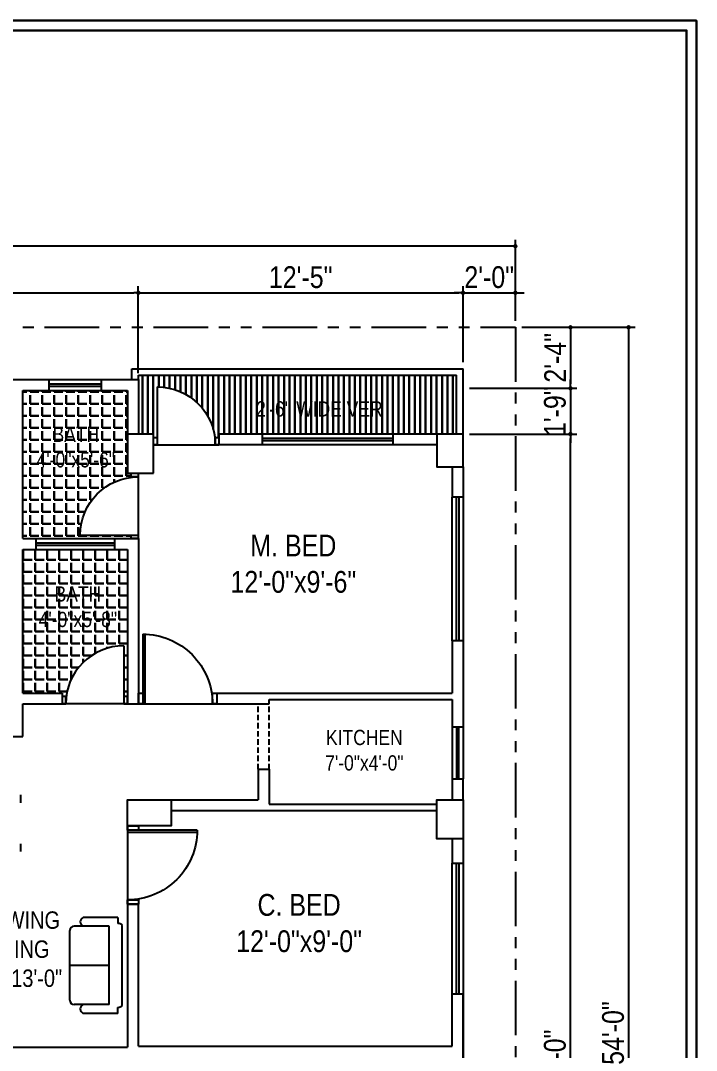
# Model space of a CAD drawing. Header units: inches. Extents: x -159432 to -126829, y -44881 to -40109.
# Drawn here: x -153452.2 to -153142.2, y -42119.8 to -41647 of the extents above; entities that cross this region are included whole.
import ezdxf

# ---------------------------------------------------------------- set-up
doc = ezdxf.new("R2010")
doc.units = ezdxf.units.IN
doc.header["$LTSCALE"] = 10
doc.header["$MEASUREMENT"] = 0
doc.header["$PDMODE"] = 34
doc.linetypes.add('HIDDEN', pattern=[0.375, 0.25, -0.125])
doc.linetypes.add('PHANTOMX2', pattern=[5, 2.5, -0.5, 0.5, -0.5, 0.5, -0.5])
doc.layers.get('0').update_dxf_attribs({"color": 140, "lineweight": 25})
doc.layers.get('Defpoints').update_dxf_attribs({"lineweight": 25})
for name, color, linetype, lineweight in [('BOUNDERY', 32, 'PHANTOMX2', 25), ('COLUM', 10, 'Continuous', 25), ('DIM', 6, 'Continuous', 25), ('door', 123, 'Continuous', 25), ('FUR', 161, 'Continuous', 25), ('FURNITURE', 77, 'Continuous', 25), ('h2', 165, 'Continuous', 30), ('line', 134, 'Continuous', 30), ('TEXT', 6, 'Continuous', 25), ('wall', 7, 'Continuous', 25), ('win', 143, 'Continuous', 25)]:
    doc.layers.add(name, color=color, linetype=linetype, lineweight=lineweight)
doc.styles.add('arn', font='ARIALN.TTF')
doc.dimstyles.new('DIM', dxfattribs={"dimtxt": 10, "dimasz": 2, "dimexe": 3, "dimexo": 3, "dimgap": 2, "dimtad": 1, "dimdec": 1, "dimzin": 1, "dimdsep": 46, "dimlunit": 4, "dimtxsty": 'arn', "dimblk": 'DOT', "dimcen": 0.09, "dimclrd": 256, "dimclre": 256, "dimclrt": 256, "dimaunit": 1, "dimadec": 0, "dimazin": 0, "dimtfac": 1, "dimtdec": 1, "dimtix": 1, "dimtmove": 2, "dimatfit": 3, "dimldrblk": 'OPEN30', "dimfxl": 10, "dimtolj": 1, "dimtzin": 0, "dimlwd": -1, "dimlwe": -1, "dimarcsym": 0})

# ---------------------------------------------------------------- blocks, each defined once
blk = doc.blocks.new('D36')
at = {"layer": 'door'}
for p, q in [((27731.72, -1583.1), (27731.72, -1585.1)), ((27736.72, -1583.1), (27731.72, -1583.1)), ((27731.72, -1619.1), (27731.72, -1583.1)), ((27736.72, -1585.1), (27736.72, -1583.1)), ((27731.72, -1585.1), (27736.72, -1585.1)), ((27763.72, -1616.1), (27731.72, -1616.1)), ((27763.72, -1617.1), (27731.72, -1617.1)), ((27736.72, -1617.1), (27731.72, -1617.1)), ((27731.72, -1617.1), (27731.72, -1619.1)), ((27731.72, -1619.1), (27736.72, -1619.1)), ((27736.72, -1619.1), (27736.72, -1617.1))]:
    blk.add_line(p, q, dxfattribs=at)
at = {"layer": 'door', "linetype": 'ByBlock'}
blk.add_ellipse((27731.72, -1617.1), major_axis=(-22.63, -22.63), ratio=1, start_param=2.356194, end_param=3.926991, dxfattribs=at)
blk = doc.blocks.new('D1')
at = {"layer": 'door'}
for p, q in [((231942, 594723), (231942, 594673)), ((232042, 594723), (231942, 594723)), ((232042, 594673), (232042, 594723)), ((231942, 594673), (232042, 594673)), ((232742, 593873), (231942, 593873)), ((232042, 593873), (231942, 593873)), ((231942, 593873), (231942, 593823)), ((232042, 593823), (232042, 593873)), ((231942, 593823), (232042, 593823))]:
    blk.add_line(p, q, dxfattribs=at)
at = {"layer": 'door', "linetype": 'ByBlock'}
blk.add_arc((231942, 593873), 800, 0, 90, dxfattribs=at)
blk = doc.blocks.new('door')
at = {"layer": 'door'}
blk.add_line((-148358.38, -38071.49), (-148328.38, -38071.49), dxfattribs=at)
at = {"layer": 'door', "extrusion": (0, 0, -1), "xscale": 0.03333332273177803, "yscale": 0.03333332278998569, "zscale": -0.0333333227645894, "rotation": 90}
blk.add_blockref('D1', (168152.49, -45802.87), dxfattribs=at)
blk = doc.blocks.new('_Dot')
at = {"color": 0, "linetype": 'ByBlock', "lineweight": -2}
blk.add_line((-0.5, 0), (-1, 0), dxfattribs=at)
at = {"color": 0, "linetype": 'ByBlock', "const_width": 0.5}
blk.add_lwpolyline([(-0.25, 0, 1), (0.25, 0, 1)], format="xyb", close=True, dxfattribs=at)
blk = doc.blocks.new('*D13')
at = {"layer": 'Defpoints', "color": 0}
for p in [(-153741.23, -41750.6), (-153741.23, -41787.83), (-153225.23, -41787.83)]:
    blk.add_point(p, dxfattribs=at)
at = {"layer": 'DIM'}
for p, q in [((-153741.23, -41784.83), (-153741.23, -41747.6)), ((-153227.23, -41750.6), (-153739.23, -41750.6)), ((-153225.23, -41784.83), (-153225.23, -41747.6))]:
    blk.add_line(p, q, dxfattribs=at)
at = {"layer": 'DIM', "xscale": 2, "yscale": 2, "zscale": 2, "rotation": 180}
blk.add_blockref('_Dot', (-153741.23, -41750.6), dxfattribs=at)
at = {"layer": 'DIM', "xscale": 2, "yscale": 2, "zscale": 2}
blk.add_blockref('_Dot', (-153225.23, -41750.6), dxfattribs=at)
at = {"layer": 'DIM', "insert": (-153483.23, -41743.5), "char_height": 10, "attachment_point": 5, "style": 'arn'}
blk.add_mtext('\\A1;43\'-0"', dxfattribs=at)
blk = doc.blocks.new('_Open30')
at = {"color": 0, "linetype": 'ByBlock', "lineweight": -2}
for p, q in [((-1, 0.27), (0, 0)), ((0, 0), (-1, -0.27)), ((0, 0), (-1, 0))]:
    blk.add_line(p, q, dxfattribs=at)
blk = doc.blocks.new('s1')
at = {"layer": 'FURNITURE'}
for p, q in [((-147203.1, -40403.5), (-147219.1, -40403.5)), ((-147199.1, -40399.5), (-147214.94, -40399.5)), ((-147203.1, -40439.5), (-147203.1, -40403.5)), ((-147199.1, -40399.5), (-147199.1, -40402.22)), ((-147197.1, -40439.79), (-147197.1, -40403.21)), ((-147221.1, -40437.5), (-147221.1, -40405.5)), ((-147203.1, -40421.5), (-147221.1, -40421.5)), ((-147203.1, -40439.5), (-147219.1, -40439.5)), ((-147199.1, -40443.5), (-147199.1, -40440.79)), ((-147199.1, -40443.5), (-147214.94, -40443.5))]:
    blk.add_line(p, q, dxfattribs=at)
for centre, radius, start, end in [((-147219.1, -40405.5), 2, 90, 180), ((-147214.22, -40401.5), 2.13, 109.8946, 250.1054), ((-147199.05, -40404.62), 2.41, 35.8412, 91.1692), ((-147219.1, -40437.5), 2, 180, 270), ((-147214.22, -40441.5), 2.13, 109.8946, 250.1054), ((-147199.05, -40438.38), 2.41, 268.8308, 324.1588)]:
    blk.add_arc(centre, radius, start, end, dxfattribs=at)
blk = doc.blocks.new('*D388')
at = {"layer": 'Defpoints', "color": 0}
for p in [(-153225.23, -41771.96), (-153225.23, -41787.83), (-153249.23, -41806.83)]:
    blk.add_point(p, dxfattribs=at)
at = {"layer": 'DIM'}
for p, q in [((-153249.23, -41803.83), (-153249.23, -41768.96)), ((-153225.23, -41784.83), (-153225.23, -41768.96)), ((-153251.23, -41771.96), (-153253.23, -41771.96)), ((-153249.23, -41771.96), (-153225.23, -41771.96)), ((-153223.23, -41771.96), (-153221.23, -41771.96))]:
    blk.add_line(p, q, dxfattribs=at)
at = {"layer": 'DIM', "xscale": 2, "yscale": 2, "zscale": 2}
blk.add_blockref('_Dot', (-153249.23, -41771.96), dxfattribs=at)
at = {"layer": 'DIM', "xscale": 2, "yscale": 2, "zscale": 2, "rotation": 180}
blk.add_blockref('_Dot', (-153225.23, -41771.96), dxfattribs=at)
at = {"layer": 'DIM', "insert": (-153237.23, -41764.86), "char_height": 10, "attachment_point": 5, "style": 'arn'}
blk.add_mtext('\\A1;2\'-0"', dxfattribs=at)
blk = doc.blocks.new('*D449')
at = {"layer": 'Defpoints', "color": 0}
for p in [(-153398.23, -41771.96), (-153576.23, -41806.83), (-153398.23, -41811.83)]:
    blk.add_point(p, dxfattribs=at)
at = {"layer": 'DIM'}
for p, q in [((-153576.23, -41803.83), (-153576.23, -41768.96)), ((-153398.23, -41808.83), (-153398.23, -41768.96)), ((-153574.23, -41771.96), (-153400.23, -41771.96))]:
    blk.add_line(p, q, dxfattribs=at)
at = {"layer": 'DIM', "xscale": 2, "yscale": 2, "zscale": 2, "rotation": 180}
blk.add_blockref('_Dot', (-153576.23, -41771.96), dxfattribs=at)
at = {"layer": 'DIM', "xscale": 2, "yscale": 2, "zscale": 2}
blk.add_blockref('_Dot', (-153398.23, -41771.96), dxfattribs=at)
at = {"layer": 'DIM', "insert": (-153487.23, -41764.86), "char_height": 10, "attachment_point": 5, "style": 'arn'}
blk.add_mtext('\\A1;14\'-10"', dxfattribs=at)
blk = doc.blocks.new('*D450')
at = {"layer": 'Defpoints', "color": 0}
for p in [(-153249.23, -41771.96), (-153249.23, -41806.83), (-153398.23, -41811.83)]:
    blk.add_point(p, dxfattribs=at)
at = {"layer": 'DIM'}
for p, q in [((-153398.23, -41808.83), (-153398.23, -41768.96)), ((-153249.23, -41803.83), (-153249.23, -41768.96)), ((-153396.23, -41771.96), (-153251.23, -41771.96))]:
    blk.add_line(p, q, dxfattribs=at)
at = {"layer": 'DIM', "xscale": 2, "yscale": 2, "zscale": 2, "rotation": 180}
blk.add_blockref('_Dot', (-153398.23, -41771.96), dxfattribs=at)
at = {"layer": 'DIM', "xscale": 2, "yscale": 2, "zscale": 2}
blk.add_blockref('_Dot', (-153249.23, -41771.96), dxfattribs=at)
at = {"layer": 'DIM', "insert": (-153323.73, -41764.86), "char_height": 10, "attachment_point": 5, "style": 'arn'}
blk.add_mtext('\\A1;12\'-5"', dxfattribs=at)
blk = doc.blocks.new('*D463')
at = {"layer": 'Defpoints', "color": 0}
for p in [(-153225.23, -41787.83), (-153249.23, -41815.83), (-153199.95, -41815.83)]:
    blk.add_point(p, dxfattribs=at)
at = {"layer": 'DIM'}
for p, q in [((-153222.23, -41787.83), (-153196.95, -41787.83)), ((-153199.95, -41789.83), (-153199.95, -41813.83)), ((-153246.23, -41815.83), (-153196.95, -41815.83))]:
    blk.add_line(p, q, dxfattribs=at)
at = {"layer": 'DIM', "xscale": 2, "yscale": 2, "zscale": 2}
for p, rotation in [((-153199.95, -41787.83), 90), ((-153199.95, -41815.83), 270)]:
    blk.add_blockref('_Dot', p, dxfattribs=dict(at, rotation=rotation))
at = {"layer": 'DIM', "insert": (-153206.97, -41801.83), "char_height": 10, "attachment_point": 5, "rotation": 90, "style": 'arn'}
blk.add_mtext('\\A1;2\'-4"', dxfattribs=at)
blk = doc.blocks.new('*D465')
at = {"layer": 'Defpoints', "color": 0}
for p in [(-153225.23, -41787.83), (-153225.23, -42435.83), (-153173.24, -42435.83)]:
    blk.add_point(p, dxfattribs=at)
at = {"layer": 'DIM'}
for p, q in [((-153222.23, -41787.83), (-153170.24, -41787.83)), ((-153173.24, -41789.83), (-153173.24, -42433.83)), ((-153222.23, -42435.83), (-153170.24, -42435.83))]:
    blk.add_line(p, q, dxfattribs=at)
at = {"layer": 'DIM', "xscale": 2, "yscale": 2, "zscale": 2}
for p, rotation in [((-153173.24, -41787.83), 90), ((-153173.24, -42435.83), 270)]:
    blk.add_blockref('_Dot', p, dxfattribs=dict(at, rotation=rotation))
at = {"layer": 'DIM', "insert": (-153180.35, -42111.83), "char_height": 10, "attachment_point": 5, "rotation": 90, "style": 'arn'}
blk.add_mtext('\\A1;54\'-0"', dxfattribs=at)
blk = doc.blocks.new('*D451')
at = {"layer": 'Defpoints', "color": 0}
for p in [(-153249.23, -41815.83), (-153249.23, -41836.83), (-153199.95, -41836.83)]:
    blk.add_point(p, dxfattribs=at)
at = {"layer": 'DIM'}
for p, q in [((-153199.95, -41813.83), (-153199.95, -41811.83)), ((-153246.23, -41815.83), (-153196.95, -41815.83)), ((-153199.95, -41815.83), (-153199.95, -41836.83)), ((-153246.23, -41836.83), (-153196.95, -41836.83)), ((-153199.95, -41838.83), (-153199.95, -41840.83))]:
    blk.add_line(p, q, dxfattribs=at)
at = {"layer": 'DIM', "xscale": 2, "yscale": 2, "zscale": 2}
for p, rotation in [((-153199.95, -41815.83), 270), ((-153199.95, -41836.83), 90)]:
    blk.add_blockref('_Dot', p, dxfattribs=dict(at, rotation=rotation))
at = {"layer": 'DIM', "insert": (-153207.05, -41826.33), "char_height": 10, "attachment_point": 5, "rotation": 90, "style": 'arn'}
blk.add_mtext('\\A1;1\'-9"', dxfattribs=at)
blk = doc.blocks.new('*D468')
at = {"layer": 'Defpoints', "color": 0}
for p in [(-153249.23, -41836.83), (-153199.95, -41836.83), (-153249.23, -42412.83)]:
    blk.add_point(p, dxfattribs=at)
at = {"layer": 'DIM'}
for p, q in [((-153246.23, -41836.83), (-153196.95, -41836.83)), ((-153199.95, -42410.83), (-153199.95, -41838.83)), ((-153246.23, -42412.83), (-153196.95, -42412.83))]:
    blk.add_line(p, q, dxfattribs=at)
at = {"layer": 'DIM', "xscale": 2, "yscale": 2, "zscale": 2}
for p, rotation in [((-153199.95, -41836.83), 90), ((-153199.95, -42412.83), 270)]:
    blk.add_blockref('_Dot', p, dxfattribs=dict(at, rotation=rotation))
at = {"layer": 'DIM', "insert": (-153207.05, -42124.83), "char_height": 10, "attachment_point": 5, "rotation": 90, "style": 'arn'}
blk.add_mtext('\\A1;48\'-0"', dxfattribs=at)

msp = doc.modelspace()

# ---------------------------------------------------------------- hatches: boundary and pattern name
at = {"layer": 'h2'}
h = msp.add_hatch(dxfattribs=at)
h.set_pattern_fill('LINE', color=256, scale=20, angle=90, style=0)
h.set_pattern_definition([(90, (-6856.3878, -116.5162), (-2.5, 2e-16), [])])
edge = h.paths.add_edge_path()
edge.add_line((-153261.22701, -41836.82783), (-153252.22701, -41836.82783))
edge.add_line((-153252.22701, -41836.82783), (-153252.22701, -41809.82783))
edge.add_line((-153252.22701, -41809.82783), (-153398.22701, -41809.82783))
edge.add_line((-153398.22701, -41809.82783), (-153398.22701, -41811.82783))
edge.add_line((-153398.22701, -41811.82783), (-153398.22701, -41836.82783))
edge.add_line((-153398.22701, -41836.82783), (-153391.22359, -41836.82783))
edge.add_line((-153391.22359, -41836.82783), (-153391.22359, -41838.4945))
edge.add_line((-153391.22359, -41838.4945), (-153389.55692, -41838.4945))
edge.add_line((-153389.55692, -41838.4945), (-153389.55692, -41815.16117))
edge.add_ellipse((-153389.55692, -41841.82783), major_axis=(26.66666, 0.00337), ratio=0.999999998, start_angle=359.9927556, end_angle=449.9927556, ccw=False)
edge.add_line((-153363.1246, -41838.4945), (-153361.2236, -41838.4945))
edge.add_line((-153361.2236, -41838.4945), (-153361.2236, -41836.82783))
edge.add_line((-153361.2236, -41836.82783), (-153341.22701, -41836.82783))
edge.add_line((-153341.22701, -41836.82783), (-153281.22701, -41836.82783))
edge.add_line((-153281.22701, -41836.82783), (-153261.22701, -41836.82783))
h.paths.add_polyline_path([(-153345.79662, -41819.99629), (-153284.55379, -41819.99629), (-153284.55379, -41830.64431), (-153345.79662, -41830.64431)], flags=24)
h = msp.add_hatch(dxfattribs=at)
h.set_pattern_fill('ANGLE', color=256, scale=20, style=0)
h.set_pattern_definition([(0, (-6856.388, -116.516), (0, 5.5), [4, -1.5]), (90, (-6856.388, -116.516), (-5.5, 3e-16), [4, -1.5])])
edge = h.paths.add_edge_path()
edge.add_ellipse((-153398.22701, -41883.16116), major_axis=(-0.00337, 26.66666), ratio=0.999999998, start_angle=359.9927533, end_angle=449.9927533, ccw=False)
edge.add_line((-153398.22701, -41856.4945), (-153401.56034, -41856.4945))
edge.add_line((-153401.56034, -41856.4945), (-153401.56034, -41854.82783))
edge.add_line((-153401.56034, -41854.82783), (-153403.22359, -41854.82783))
edge.add_line((-153403.22359, -41854.82783), (-153403.22359, -41852.82783))
edge.add_line((-153403.22359, -41852.82783), (-153403.22701, -41852.82783))
edge.add_line((-153403.22701, -41852.82783), (-153403.22701, -41848.82783))
edge.add_line((-153403.22701, -41848.82783), (-153403.22359, -41848.82783))
edge.add_line((-153403.22359, -41848.82783), (-153403.22359, -41836.82783))
edge.add_line((-153403.22359, -41836.82783), (-153403.22701, -41836.82783))
edge.add_line((-153403.22701, -41836.82783), (-153403.22701, -41816.82783))
edge.add_line((-153403.22701, -41816.82783), (-153415.22701, -41816.82783))
edge.add_line((-153415.22701, -41816.82783), (-153439.22701, -41816.82783))
edge.add_line((-153439.22701, -41816.82783), (-153451.22701, -41816.82783))
edge.add_line((-153451.22701, -41816.82783), (-153451.22701, -41884.82782))
edge.add_line((-153451.22701, -41884.82782), (-153445.22701, -41884.82782))
edge.add_line((-153445.22701, -41884.82782), (-153409.22701, -41884.82782))
edge.add_line((-153409.22701, -41884.82782), (-153401.56034, -41884.82782))
edge.add_line((-153401.56034, -41884.82782), (-153401.56034, -41883.16116))
edge.add_line((-153401.56034, -41883.16116), (-153424.89367, -41883.16116))
h.paths.add_polyline_path([(-153446.41892, -41831.71521), (-153407.43188, -41831.71521), (-153407.43188, -41854.0299), (-153446.41892, -41854.0299)], flags=24)
h = msp.add_hatch(dxfattribs=at)
h.set_pattern_fill('ANGLE', color=256, scale=20, style=0)
h.set_pattern_definition([(0, (-4918.017, -116.516), (0, 5.5), [4, -1.5]), (90, (-4918.017, -116.516), (-5.5, 3e-16), [4, -1.5])])
edge = h.paths.add_edge_path()
edge.add_line((-153445.22701, -41889.82782), (-153451.22701, -41889.82782))
edge.add_line((-153451.22701, -41889.82782), (-153451.22701, -41955.71524))
edge.add_line((-153451.22701, -41955.71524), (-153433.22701, -41955.71524))
edge.add_line((-153433.22701, -41955.71524), (-153433.22701, -41957.38191))
edge.add_line((-153433.22701, -41957.38191), (-153431.56034, -41957.38191))
edge.add_line((-153431.56034, -41957.38191), (-153431.56034, -41960.71524))
edge.add_ellipse((-153404.89369, -41960.71524), major_axis=(-26.66666, 0.00043), ratio=0.999999998, start_angle=-89.9990844, end_angle=0.0009156, ccw=False)
edge.add_line((-153404.89369, -41934.04859), (-153404.89369, -41957.38191))
edge.add_line((-153404.89369, -41957.38191), (-153403.22701, -41957.38191))
edge.add_line((-153403.22701, -41957.38191), (-153403.22701, -41889.82782))
edge.add_line((-153403.22701, -41889.82782), (-153409.22701, -41889.82782))
edge.add_line((-153409.22701, -41889.82782), (-153445.22701, -41889.82782))
h.paths.add_polyline_path([(-153445.45609, -41904.9778), (-153406.46905, -41904.9778), (-153406.46905, -41927.29249), (-153445.45609, -41927.29249)], flags=24)

# ---------------------------------------------------------------- linework, layer by layer
at = {"layer": 'BOUNDERY'}
msp.add_lwpolyline([(-153741.22701, -41787.82783), (-153225.22701, -41787.82783), (-153225.22701, -42435.82783), (-153741.22701, -42435.82783)], close=True, dxfattribs=at)
at = {"layer": 'COLUM'}
for points in [[(-153391.22359, -41854.82783), (-153391.22359, -41836.82783), (-153403.22359, -41836.82783), (-153403.22359, -41854.82783), (-153391.22359, -41854.82783)], [(-153249.22701, -41851.82783), (-153249.22701, -41836.82783), (-153261.22701, -41836.82783), (-153261.22701, -41851.82783), (-153249.22701, -41851.82783)], [(-153383.22701, -42004.71524), (-153383.22701, -42016.71524), (-153403.22701, -42016.71524), (-153403.22701, -42004.71524), (-153383.22701, -42004.71524)], [(-153249.22701, -42004.71524), (-153249.22701, -42022.71524), (-153261.22701, -42022.71524), (-153261.22701, -42004.71524), (-153249.22701, -42004.71524)]]:
    msp.add_lwpolyline(points, dxfattribs=at)
at = {"layer": 'DIM'}
for p, q in [((-153401.22701, -41806.82783), (-153249.22701, -41806.82783)), ((-153401.22701, -41811.82783), (-153401.22701, -41806.82783)), ((-153249.22701, -41836.82783), (-153249.22701, -41806.82783)), ((-153398.22701, -41809.82783), (-153252.22701, -41809.82783)), ((-153398.22701, -41811.82783), (-153398.22701, -41809.82783)), ((-153252.22701, -41836.82783), (-153252.22701, -41809.82783))]:
    msp.add_line(p, q, dxfattribs=at)
at = {"layer": 'door', "linetype": 'HIDDEN'}
for p, q in [((-153343.22701, -41990.71524), (-153343.22701, -41960.71524)), ((-153338.22701, -41990.71524), (-153338.22701, -41960.71524))]:
    msp.add_line(p, q, dxfattribs=at)
at = {"layer": 'FUR'}
for p, q in [((-153452.24923, -42002.5274), (-153452.24923, -42006.1274)), ((-153452.24923, -42024.93468), (-153452.24923, -42028.53468))]:
    msp.add_line(p, q, dxfattribs=at)
at = {"layer": 'line'}
msp.add_lwpolyline([(-153827.7903, -41647.01408), (-153827.7903, -42677.87509), (-153142.15532, -42677.87509), (-153142.15532, -41647.01408)], close=True, dxfattribs=at)
msp.add_lwpolyline([(-153146.66265, -42611.56386), (-153146.66265, -41651.52141), (-153823.28297, -41651.52141), (-153823.28297, -42611.56386)], dxfattribs=at)
at = {"layer": 'wall'}
for p, q in [((-153486.22701, -41811.82783), (-153439.22701, -41811.82783)), ((-153415.22701, -41811.82783), (-153398.22701, -41811.82783)), ((-153415.22701, -41811.82783), (-153415.22701, -41816.82783)), ((-153451.22701, -41884.82782), (-153451.22701, -41816.82783)), ((-153451.22701, -41816.82783), (-153439.22701, -41816.82783)), ((-153415.22701, -41816.82783), (-153403.22701, -41816.82783)), ((-153361.2236, -41836.82783), (-153361.2236, -41841.82783)), ((-153341.22701, -41836.82783), (-153361.2236, -41836.82783)), ((-153341.22701, -41841.82783), (-153341.22701, -41836.82783)), ((-153341.22701, -41841.82783), (-153341.22701, -41836.82783)), ((-153261.22701, -41836.82783), (-153281.22701, -41836.82783)), ((-153281.22701, -41841.82783), (-153281.22701, -41836.82783)), ((-153281.22701, -41841.82783), (-153281.22701, -41836.82783)), ((-153341.22701, -41841.82783), (-153361.2236, -41841.82783)), ((-153261.22701, -41841.82783), (-153281.22701, -41841.82783)), ((-153249.22701, -41865.77154), (-153254.22701, -41865.77154)), ((-153451.22701, -41884.82782), (-153445.22701, -41884.82782)), ((-153409.22701, -41884.82782), (-153398.22701, -41884.82782)), ((-153409.22701, -41884.82782), (-153409.22701, -41889.82782)), ((-153451.22701, -41955.71524), (-153451.22701, -41889.82782)), ((-153451.22701, -41889.82782), (-153445.22701, -41889.82782)), ((-153409.22701, -41889.82782), (-153403.22701, -41889.82782)), ((-153249.22701, -41931.77154), (-153254.22701, -41931.77154)), ((-153451.22701, -41955.71524), (-153433.22701, -41955.71524)), ((-153362.22701, -41955.71524), (-153254.22701, -41955.71524)), ((-153338.22701, -41958.71524), (-153254.22701, -41958.71524)), ((-153338.22701, -41960.71524), (-153338.22701, -41958.71524)), ((-153451.22701, -41975.71524), (-153451.22701, -41960.71524)), ((-153451.22701, -41960.71524), (-153433.22701, -41960.71524)), ((-153403.22701, -41960.71524), (-153398.22701, -41960.71524)), ((-153362.22701, -41960.71524), (-153338.22701, -41960.71524)), ((-153249.22701, -41971.39267), (-153254.22701, -41971.39267)), ((-153493.22701, -41975.71524), (-153451.22701, -41975.71524)), ((-153343.22701, -41990.71524), (-153338.22701, -41990.71524)), ((-153254.22701, -41995.14456), (-153249.22701, -41995.14456)), ((-153249.22701, -42004.71524), (-153249.22701, -41995.14456)), ((-153383.22701, -42004.71524), (-153343.22701, -42004.71524)), ((-153383.22701, -42009.71524), (-153261.22701, -42009.71524)), ((-153338.22701, -42006.71524), (-153261.22701, -42006.71524)), ((-153254.22701, -42033.78194), (-153249.22701, -42033.78194)), ((-153403.22701, -42052.71524), (-153398.22701, -42052.71524)), ((-153254.22701, -42093.76114), (-153249.22701, -42093.76114)), ((-153254.22701, -42117.82783), (-153254.22701, -42093.76114)), ((-153511.22701, -42118.32783), (-153403.22701, -42118.32783)), ((-153398.22701, -42117.82783), (-153254.22701, -42117.82783))]:
    msp.add_line(p, q, dxfattribs=at)
at = {"layer": 'wall', "ltscale": 0.5}
for p, q in [((-153439.22701, -41811.82783), (-153439.22701, -41816.82783)), ((-153398.22701, -41811.82783), (-153398.22701, -41836.82783)), ((-153403.22701, -41816.82783), (-153403.22701, -41836.82783)), ((-153403.22701, -41848.82783), (-153403.22701, -41852.82783)), ((-153254.22701, -41851.82783), (-153254.22701, -41865.77154)), ((-153249.22701, -41851.82783), (-153249.22701, -41865.77154)), ((-153445.22701, -41884.82782), (-153445.22701, -41889.82782)), ((-153398.22701, -41884.82782), (-153398.22701, -41960.71524)), ((-153398.22701, -41884.82782), (-153398.22701, -41960.71524)), ((-153403.22701, -41889.82782), (-153403.22701, -41960.71524)), ((-153254.22701, -41931.77154), (-153254.22701, -41955.71524)), ((-153249.22701, -41931.77154), (-153249.22701, -41971.39267)), ((-153433.22701, -41955.71524), (-153433.22701, -41960.71524)), ((-153362.22701, -41955.71524), (-153362.22701, -41960.71524)), ((-153254.22701, -41958.71524), (-153254.22701, -41971.39267)), ((-153343.22701, -41990.71524), (-153343.22701, -42004.71524)), ((-153338.22701, -41990.71524), (-153338.22701, -42006.71524)), ((-153254.22701, -41995.14456), (-153254.22701, -42004.71524)), ((-153254.22701, -42022.71524), (-153254.22701, -42033.78194)), ((-153249.22701, -42022.71524), (-153249.22701, -42033.78194)), ((-153249.22701, -42033.78194), (-153249.22701, -42034.67325)), ((-153403.22701, -42052.71524), (-153403.22701, -42118.32783)), ((-153398.22701, -42117.82783), (-153398.22701, -42052.71524)), ((-153249.22701, -42140.95328), (-153249.22701, -42093.76114)), ((-153249.22701, -42093.76114), (-153249.22701, -42140.95328))]:
    msp.add_line(p, q, dxfattribs=at)
at = {"layer": 'win'}
for p, q in [((-153439.22701, -41811.82783), (-153415.22701, -41811.82783)), ((-153439.22701, -41813.82783), (-153415.22701, -41813.82783)), ((-153439.22701, -41814.82783), (-153415.22701, -41814.82783)), ((-153439.22701, -41816.82783), (-153415.22701, -41816.82783)), ((-153281.22701, -41836.82783), (-153341.22701, -41836.82783)), ((-153281.22701, -41838.82783), (-153341.22701, -41838.82783)), ((-153281.22701, -41838.82783), (-153341.22701, -41838.82783)), ((-153341.22701, -41839.82783), (-153281.22701, -41839.82783)), ((-153341.22701, -41839.82783), (-153281.22701, -41839.82783)), ((-153281.22701, -41841.82783), (-153341.22701, -41841.82783)), ((-153254.22701, -41931.77154), (-153254.22701, -41865.77154)), ((-153252.22701, -41931.77154), (-153252.22701, -41865.77154)), ((-153251.22701, -41865.77154), (-153251.22701, -41931.77154)), ((-153249.22701, -41865.77154), (-153249.22701, -41931.77154)), ((-153445.22701, -41884.82782), (-153409.22701, -41884.82782)), ((-153445.22701, -41886.82782), (-153409.22701, -41886.82782)), ((-153445.22701, -41887.82782), (-153409.22701, -41887.82782)), ((-153445.22701, -41889.82782), (-153409.22701, -41889.82782)), ((-153254.22701, -41971.39267), (-153254.22701, -41995.14456)), ((-153252.22701, -41971.39267), (-153252.22701, -41995.14456)), ((-153251.22701, -41995.14456), (-153251.22701, -41971.39267)), ((-153249.22701, -41971.39267), (-153249.22701, -41995.14456)), ((-153254.22701, -42093.76114), (-153254.22701, -42033.78194)), ((-153252.22701, -42093.76114), (-153252.22701, -42033.78194)), ((-153251.22701, -42033.78194), (-153251.22701, -42093.76114)), ((-153249.22701, -42033.78194), (-153249.22701, -42093.76114))]:
    msp.add_line(p, q, dxfattribs=at)

# ---------------------------------------------------------------- block references
at = {"layer": 'door', "xscale": -1}
for p, rotation in [((-151779.12313, -69692.43463), 270), ((-181134.94639, -43635.81913), 180)]:
    msp.add_blockref('D36', p, dxfattribs=dict(at, rotation=rotation))
at = {"layer": 'wall'}
for name, p in [('door', (-5032.84681, -3770.34048)), ('s1', (-6208.5294, -1659.27975))]:
    msp.add_blockref(name, p, dxfattribs=at)
at = {"layer": 'wall', "rotation": 90}
msp.add_blockref('door', (-191469.71436, 106473.54896), dxfattribs=at)
at = {"layer": 'wall', "xscale": -1}
msp.add_blockref('door', (-301761.6038, -3889.22789), dxfattribs=at)

# ---------------------------------------------------------------- texts
at = {"layer": 'TEXT', "style": 'arn'}
for s, insert, char_height, width, attachment_point in [("\\A1;2'-6'' WIDE VER", (-153315.1752, -41828.89431), 7, 58.0372578, 8), ('\\A1;BATH\\P4\'-0"x5\'-6"', (-153426.9254, -41833.46521), 7, 36.1491269, 2), ('\\A1;M. BED  \\P12\'-0"x9\'-6"', (-153327.09416, -41909.82901), 10, 57.2964529, 8), ('\\A1;BATH\\P4\'-0"x5\'-8"', (-153425.96257, -41925.54249), 7, 36.1491269, 8), ('\\A1;KITCHEN\\P7\'-0"x4\'-0"', (-153294.5172, -41991.3974), 7, 35.9533561, 8), ('\\A1;C. BED  \\P12\'-0"x9\'-0"', (-153324.45486, -42047.99091), 10, 63.6675307, 2), ('\\A1;\\pt90;DRAWING\\P/DINING \\P\\ptz;7\'-6"x13\'-0"', (-153456.29678, -42055.97357), 8, 45.8371623, 2)]:
    msp.add_mtext(s, dxfattribs=dict(at, insert=insert, char_height=char_height, width=width, attachment_point=attachment_point))

# ---------------------------------------------------------------- dimensions: what is measured, and where the dimension line sits
at = {"layer": 'DIM'}
for base, p1, p2, picture, middle in [((-153741.22701, -41750.60205), (-153225.22701, -41787.82783), (-153741.22701, -41787.82783), '*D13', (-153483.22701, -41743.49632)), ((-153398.22701, -41771.96204), (-153576.22701, -41806.82783), (-153398.22701, -41811.82783), '*D449', (-153487.22701, -41764.85631)), ((-153249.22701, -41771.96204), (-153398.22701, -41811.82783), (-153249.22701, -41806.82783), '*D450', (-153323.72701, -41764.85631)), ((-153225.22701, -41771.96204), (-153249.22701, -41806.82783), (-153225.22701, -41787.82783), '*D388', (-153237.22701, -41764.85631))]:
    dim = msp.add_linear_dim(base=base, p1=p1, p2=p2, dimstyle='DIM', dxfattribs=at)
    dim.commit()
    dim.dimension.update_dxf_attribs({"geometry": picture, "text_midpoint": middle})
for base, p1, p2, picture, middle in [((-153199.9456, -41815.82783), (-153225.22701, -41787.82783), (-153249.22701, -41815.82783), '*D463', (-153206.96607, -41801.82783)), ((-153173.24491, -42435.82783), (-153225.22701, -41787.82783), (-153225.22701, -42435.82783), '*D465', (-153180.35064, -42111.82783)), ((-153199.9456, -41836.82783), (-153249.22701, -41815.82783), (-153249.22701, -41836.82783), '*D451', (-153207.05133, -41826.32783)), ((-153199.9456, -41836.82783), (-153249.22701, -42412.82784), (-153249.22701, -41836.82783), '*D468', (-153207.05133, -42124.82783))]:
    dim = msp.add_linear_dim(base=base, p1=p1, p2=p2, angle=90, dimstyle='DIM', dxfattribs=at)
    dim.commit()
    dim.dimension.update_dxf_attribs({"geometry": picture, "text_midpoint": middle})

doc.saveas('drawing.dxf')
